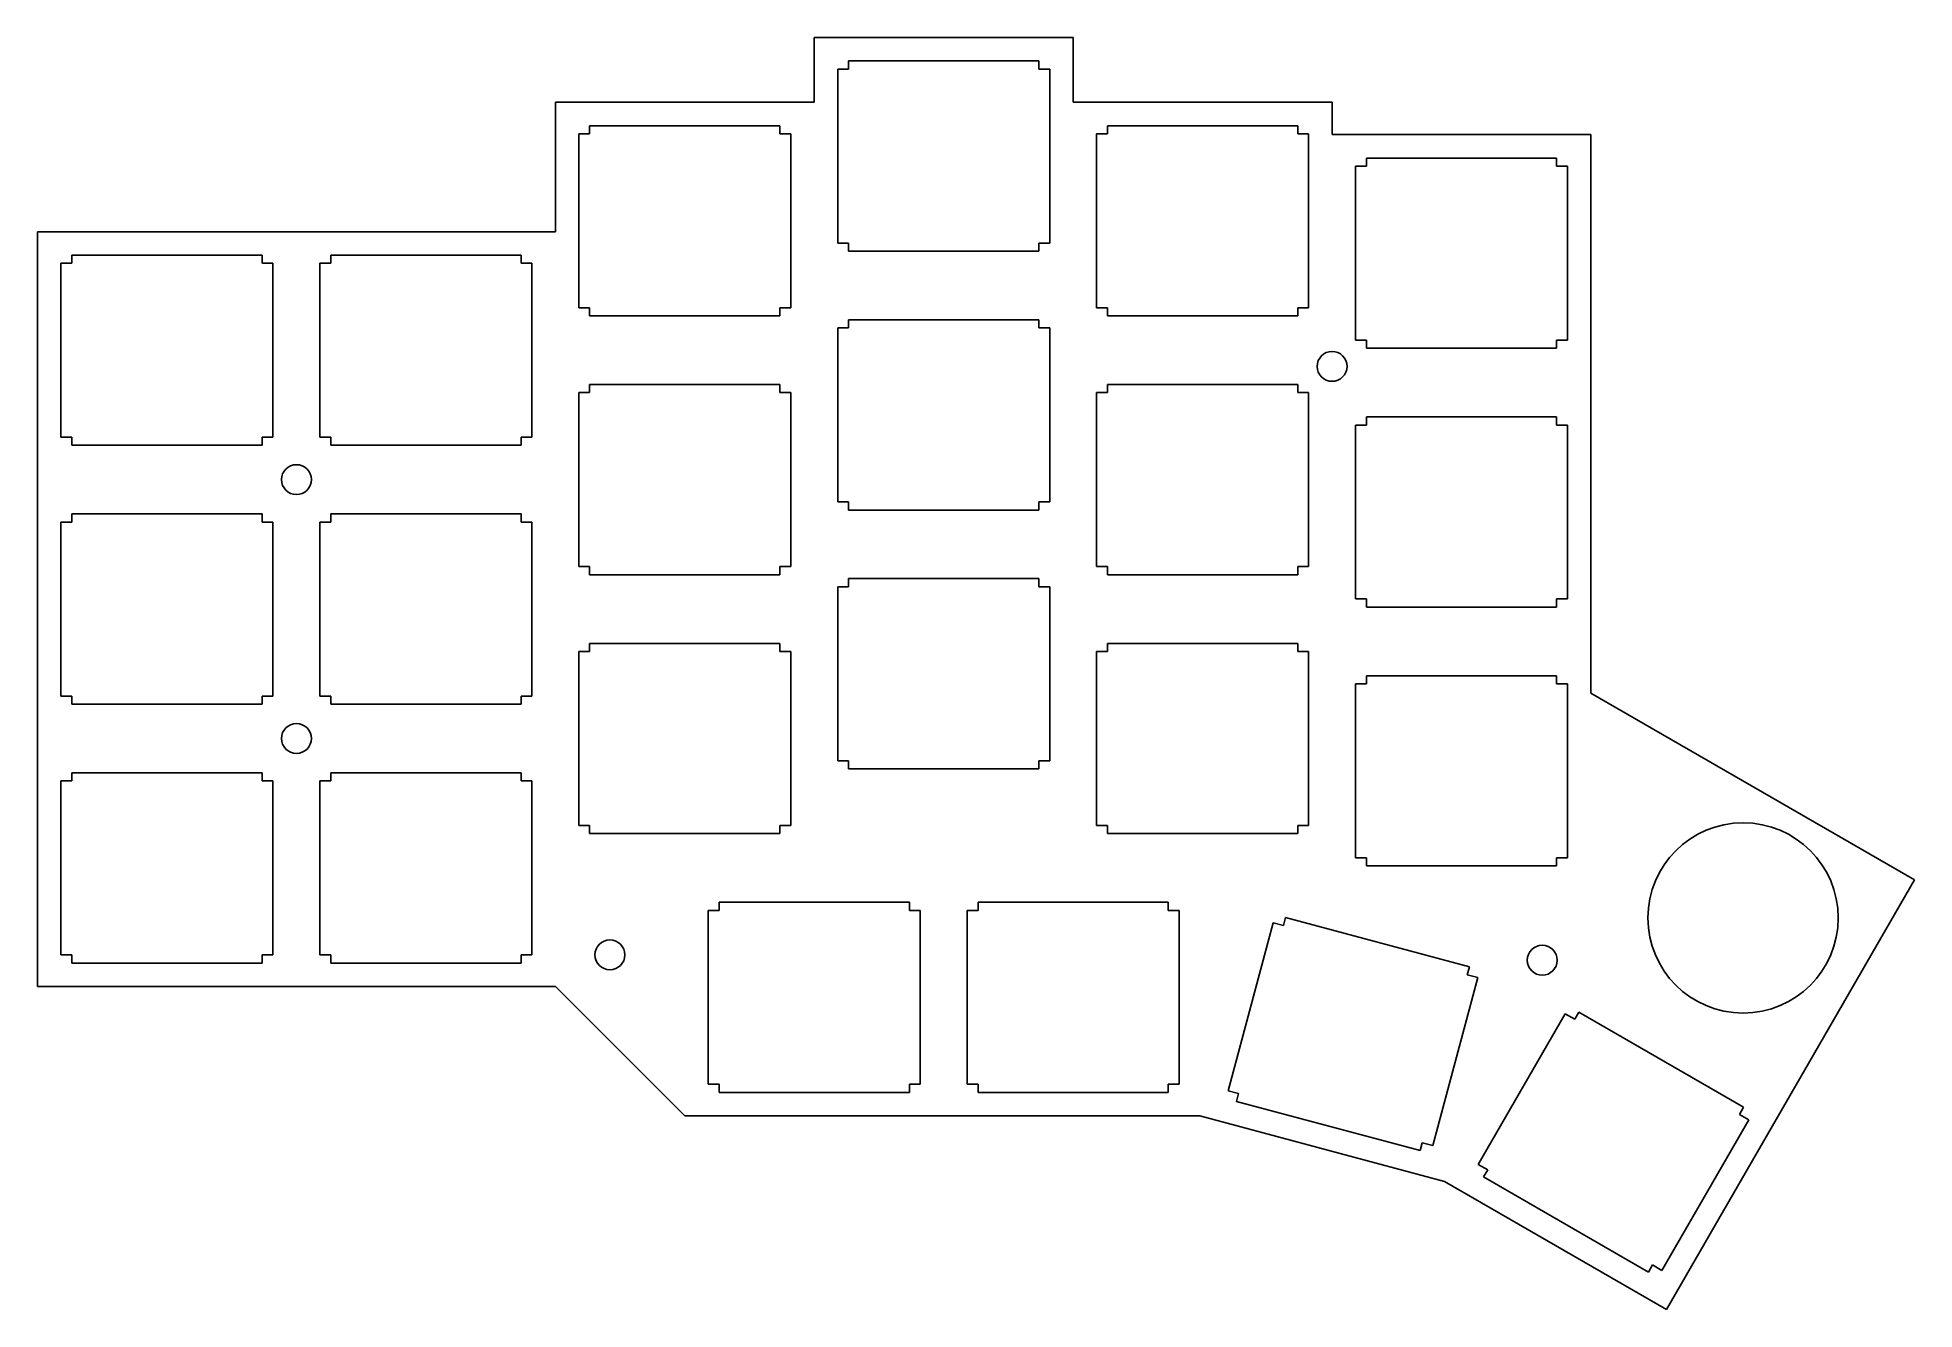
# Model space of a CAD drawing. Header units: millimetres. Extents: x 0 to 138, y 1 to 95.
import ezdxf

# ---------------------------------------------------------------- set-up
doc = ezdxf.new("R2010")
doc.units = ezdxf.units.MM
doc.layers.get('0').update_dxf_attribs({"linetype": 'CONTINUOUS'})

msp = doc.modelspace()

# ---------------------------------------------------------------- linework, layer by layer
for p, q in [((57.24435, 94.5306), (76.29435, 94.5306)), ((57.24435, 89.7681), (57.24435, 94.5306)), ((76.29435, 89.7681), (76.29435, 94.5306)), ((38.19435, 89.7681), (57.24435, 89.7681)), ((38.19435, 89.7681), (38.19435, 80.2431)), ((76.29435, 89.7681), (95.34295, 89.7681)), ((95.34435, 87.3868), (95.34295, 89.7681)), ((95.34435, 87.3868), (114.3939, 87.3868)), ((114.3939, 46.27229), (114.3939, 87.3868)), ((0.09508, 80.2431), (0.09508, 24.6958)), ((38.19435, 80.2431), (0.09508, 80.2431)), ((114.3939, 46.27229), (138.19616, 32.53005)), ((138.19628, 32.53045), (119.94666, 0.92319)), ((0.09508, 24.6958), (38.19435, 24.6958)), ((38.19435, 24.6958), (47.71935, 15.1708)), ((85.61604, 15.1708), (47.71935, 15.1708)), ((85.616, 15.1708), (103.62505, 10.34529)), ((119.94666, 0.92319), (103.62556, 10.34618))]:
    msp.add_line(p, q)
at = {"color": 0}
for p, q in [((59.7697, 92.8067), (59.7697, 92.2073)), ((73.769, 92.8067), (59.7697, 92.8067)), ((73.769, 92.2073), (73.769, 92.8067)), ((59.7697, 92.2073), (58.9689, 92.2073)), ((58.9689, 92.2073), (58.9689, 79.4082)), ((74.5698, 92.2073), (73.769, 92.2073)), ((74.5698, 79.4082), (74.5698, 92.2073)), ((40.7197, 87.4448), (39.9189, 87.4448)), ((39.9189, 87.4448), (39.9189, 74.6442)), ((40.7197, 88.0442), (40.7197, 87.4448)), ((54.719, 88.0442), (40.7197, 88.0442)), ((54.719, 87.4448), (54.719, 88.0442)), ((55.5198, 87.4448), (54.719, 87.4448)), ((55.5198, 74.6442), (55.5198, 87.4448)), ((78.8197, 87.4448), (78.0189, 87.4448)), ((78.0189, 87.4448), (78.0189, 74.6442)), ((78.8197, 88.0442), (78.8197, 87.4448)), ((92.819, 88.0442), (78.8197, 88.0442)), ((92.819, 87.4448), (92.819, 88.0442)), ((93.6184, 87.4448), (92.819, 87.4448)), ((93.6184, 74.6442), (93.6184, 87.4448)), ((97.8697, 85.6629), (97.8697, 85.0635)), ((111.869, 85.6629), (97.8697, 85.6629)), ((111.869, 85.0635), (111.869, 85.6629)), ((97.8697, 85.0635), (97.0689, 85.0635)), ((97.0689, 85.0635), (97.0689, 72.263)), ((112.67, 85.0635), (111.869, 85.0635)), ((112.67, 72.263), (112.67, 85.0635)), ((58.9689, 79.4082), (59.7697, 79.4082)), ((59.7697, 79.4082), (59.7697, 78.8074)), ((59.7697, 78.8074), (73.769, 78.8074)), ((73.769, 78.8074), (73.769, 79.4082)), ((73.769, 79.4082), (74.5698, 79.4082)), ((2.61965, 77.9198), (1.81901, 77.9198)), ((1.81901, 77.9198), (1.81901, 65.1192)), ((2.61965, 78.5192), (2.61965, 77.9198)), ((16.6192, 78.5192), (2.61965, 78.5192)), ((16.6192, 77.9198), (16.6192, 78.5192)), ((17.4198, 77.9198), (16.6192, 77.9198)), ((17.4198, 65.1192), (17.4198, 77.9198)), ((21.6697, 77.9198), (20.869, 77.9198)), ((20.869, 77.9198), (20.869, 65.1192)), ((21.6697, 78.5192), (21.6697, 77.9198)), ((35.669, 78.5192), (21.6697, 78.5192)), ((35.669, 77.9198), (35.669, 78.5192)), ((36.4698, 77.9198), (35.669, 77.9198)), ((36.4698, 65.1192), (36.4698, 77.9198)), ((39.9189, 74.6442), (40.7197, 74.6442)), ((40.7197, 74.6442), (40.7197, 74.0449)), ((54.719, 74.0449), (54.719, 74.6442)), ((54.719, 74.6442), (55.5198, 74.6442)), ((78.0189, 74.6442), (78.8197, 74.6442)), ((78.8197, 74.6442), (78.8197, 74.0449)), ((92.819, 74.0449), (92.819, 74.6442)), ((92.819, 74.6442), (93.6184, 74.6442)), ((40.7197, 74.0449), (54.719, 74.0449)), ((59.7697, 73.7567), (59.7697, 73.1573)), ((73.769, 73.7567), (59.7697, 73.7567)), ((73.769, 73.1573), (73.769, 73.7567)), ((78.8197, 74.0449), (92.819, 74.0449)), ((59.7697, 73.1573), (58.9689, 73.1573)), ((58.9689, 73.1573), (58.9689, 60.3582)), ((74.5698, 73.1573), (73.769, 73.1573)), ((74.5698, 60.3582), (74.5698, 73.1573)), ((97.0689, 72.263), (97.8697, 72.263)), ((97.8697, 72.263), (97.8697, 71.6636)), ((111.869, 71.6636), (111.869, 72.263)), ((111.869, 72.263), (112.67, 72.263)), ((97.8697, 71.6636), (111.869, 71.6636)), ((40.7197, 68.3948), (39.9189, 68.3948)), ((39.9189, 68.3948), (39.9189, 55.5942)), ((40.7197, 68.9942), (40.7197, 68.3948)), ((54.719, 68.9942), (40.7197, 68.9942)), ((54.719, 68.3948), (54.719, 68.9942)), ((55.5198, 68.3948), (54.719, 68.3948)), ((55.5198, 55.5942), (55.5198, 68.3948)), ((78.8197, 68.3948), (78.0189, 68.3948)), ((78.0189, 68.3948), (78.0189, 55.5942)), ((78.8197, 68.9942), (78.8197, 68.3948)), ((92.819, 68.9942), (78.8197, 68.9942)), ((92.819, 68.3948), (92.819, 68.9942)), ((93.6184, 68.3948), (92.819, 68.3948)), ((93.6184, 55.5942), (93.6184, 68.3948)), ((97.8697, 66.6129), (97.8697, 66.0135)), ((111.869, 66.6129), (97.8697, 66.6129)), ((111.869, 66.0135), (111.869, 66.6129)), ((1.81901, 65.1192), (2.61965, 65.1192)), ((2.61965, 65.1192), (2.61965, 64.5199)), ((16.6192, 64.5199), (16.6192, 65.1192)), ((16.6192, 65.1192), (17.4198, 65.1192)), ((20.869, 65.1192), (21.6697, 65.1192)), ((21.6697, 65.1192), (21.6697, 64.5199)), ((35.669, 64.5199), (35.669, 65.1192)), ((35.669, 65.1192), (36.4698, 65.1192)), ((97.8697, 66.0135), (97.0689, 66.0135)), ((97.0689, 66.0135), (97.0689, 53.213)), ((112.67, 66.0135), (111.869, 66.0135)), ((112.67, 53.213), (112.67, 66.0135)), ((2.61965, 64.5199), (16.6192, 64.5199)), ((21.6697, 64.5199), (35.669, 64.5199)), ((2.61965, 59.4692), (2.61965, 58.8698)), ((16.6192, 59.4692), (2.61965, 59.4692)), ((16.6192, 58.8698), (16.6192, 59.4692)), ((21.6697, 59.4692), (21.6697, 58.8698)), ((35.669, 59.4692), (21.6697, 59.4692)), ((35.669, 58.8698), (35.669, 59.4692)), ((58.9689, 60.3582), (59.7697, 60.3582)), ((59.7697, 60.3582), (59.7697, 59.7574)), ((59.7697, 59.7574), (73.769, 59.7574)), ((73.769, 59.7574), (73.769, 60.3582)), ((73.769, 60.3582), (74.5698, 60.3582)), ((2.61965, 58.8698), (1.81901, 58.8698)), ((1.81901, 58.8698), (1.81901, 46.0692)), ((17.4198, 58.8698), (16.6192, 58.8698)), ((17.4198, 46.0692), (17.4198, 58.8698)), ((21.6697, 58.8698), (20.869, 58.8698)), ((20.869, 58.8698), (20.869, 46.0692)), ((36.4698, 58.8698), (35.669, 58.8698)), ((36.4698, 46.0692), (36.4698, 58.8698)), ((39.9189, 55.5942), (40.7197, 55.5942)), ((40.7197, 55.5942), (40.7197, 54.9949)), ((54.719, 54.9949), (54.719, 55.5942)), ((54.719, 55.5942), (55.5198, 55.5942)), ((78.0189, 55.5942), (78.8197, 55.5942)), ((78.8197, 55.5942), (78.8197, 54.9949)), ((92.819, 54.9949), (92.819, 55.5942)), ((92.819, 55.5942), (93.6184, 55.5942)), ((40.7197, 54.9949), (54.719, 54.9949)), ((59.7697, 54.1073), (58.9689, 54.1073)), ((58.9689, 54.1073), (58.9689, 41.3082)), ((59.7697, 54.7067), (59.7697, 54.1073)), ((73.769, 54.7067), (59.7697, 54.7067)), ((73.769, 54.1073), (73.769, 54.7067)), ((74.5698, 54.1073), (73.769, 54.1073)), ((74.5698, 41.3082), (74.5698, 54.1073)), ((78.8197, 54.9949), (92.819, 54.9949)), ((97.0689, 53.213), (97.8697, 53.213)), ((97.8697, 53.213), (97.8697, 52.6136)), ((97.8697, 52.6136), (111.869, 52.6136)), ((111.869, 52.6136), (111.869, 53.213)), ((111.869, 53.213), (112.67, 53.213)), ((40.7197, 49.9442), (40.7197, 49.3448)), ((54.719, 49.9442), (40.7197, 49.9442)), ((54.719, 49.3448), (54.719, 49.9442)), ((78.8197, 49.9442), (78.8197, 49.3448)), ((92.819, 49.9442), (78.8197, 49.9442)), ((92.819, 49.3448), (92.819, 49.9442)), ((40.7197, 49.3448), (39.9189, 49.3448)), ((39.9189, 49.3448), (39.9189, 36.5442)), ((55.5198, 49.3448), (54.719, 49.3448)), ((55.5198, 36.5442), (55.5198, 49.3448)), ((78.8197, 49.3448), (78.0189, 49.3448)), ((78.0189, 49.3448), (78.0189, 36.5442)), ((93.6184, 49.3448), (92.819, 49.3448)), ((93.6184, 36.5442), (93.6184, 49.3448)), ((97.8697, 46.9635), (97.0689, 46.9635)), ((97.0689, 46.9635), (97.0689, 34.1629)), ((97.8697, 47.5629), (97.8697, 46.9635)), ((111.869, 47.5629), (97.8697, 47.5629)), ((111.869, 46.9635), (111.869, 47.5629)), ((112.67, 46.9635), (111.869, 46.9635)), ((112.67, 34.1629), (112.67, 46.9635)), ((1.81901, 46.0692), (2.61965, 46.0692)), ((2.61965, 46.0692), (2.61965, 45.4699)), ((16.6192, 45.4699), (16.6192, 46.0692)), ((16.6192, 46.0692), (17.4198, 46.0692)), ((20.869, 46.0692), (21.6697, 46.0692)), ((21.6697, 46.0692), (21.6697, 45.4699)), ((35.669, 45.4699), (35.669, 46.0692)), ((35.669, 46.0692), (36.4698, 46.0692)), ((2.61965, 45.4699), (16.6192, 45.4699)), ((21.6697, 45.4699), (35.669, 45.4699)), ((2.61965, 40.4192), (2.61965, 39.8198)), ((16.6192, 40.4192), (2.61965, 40.4192)), ((16.6192, 39.8198), (16.6192, 40.4192)), ((21.6697, 40.4192), (21.6697, 39.8198)), ((35.669, 40.4192), (21.6697, 40.4192)), ((35.669, 39.8198), (35.669, 40.4192)), ((58.9689, 41.3082), (59.7697, 41.3082)), ((59.7697, 41.3082), (59.7697, 40.7074)), ((59.7697, 40.7074), (73.769, 40.7074)), ((73.769, 40.7074), (73.769, 41.3082)), ((73.769, 41.3082), (74.5698, 41.3082)), ((2.61965, 39.8198), (1.81901, 39.8198)), ((1.81901, 39.8198), (1.81901, 27.0192)), ((17.4198, 39.8198), (16.6192, 39.8198)), ((17.4198, 27.0192), (17.4198, 39.8198)), ((21.6697, 39.8198), (20.869, 39.8198)), ((20.869, 39.8198), (20.869, 27.0192)), ((36.4698, 39.8198), (35.669, 39.8198)), ((36.4698, 27.0192), (36.4698, 39.8198)), ((39.9189, 36.5442), (40.7197, 36.5442)), ((40.7197, 36.5442), (40.7197, 35.9449)), ((40.7197, 35.9449), (54.719, 35.9449)), ((54.719, 35.9449), (54.719, 36.5442)), ((54.719, 36.5442), (55.5198, 36.5442)), ((78.0189, 36.5442), (78.8197, 36.5442)), ((78.8197, 36.5442), (78.8197, 35.9449)), ((78.8197, 35.9449), (92.819, 35.9449)), ((92.819, 35.9449), (92.819, 36.5442)), ((92.819, 36.5442), (93.6184, 36.5442)), ((97.0689, 34.1629), (97.8697, 34.1629)), ((97.8697, 34.1629), (97.8697, 33.5635)), ((97.8697, 33.5635), (111.869, 33.5635)), ((111.869, 33.5635), (111.869, 34.1629)), ((111.869, 34.1629), (112.67, 34.1629)), ((50.2447, 30.8942), (50.2447, 30.2948)), ((64.244, 30.8942), (50.2447, 30.8942)), ((64.244, 30.2948), (64.244, 30.8942)), ((69.2947, 30.8942), (69.2947, 30.2948)), ((83.294, 30.8942), (69.2947, 30.8942)), ((83.294, 30.2948), (83.294, 30.8942)), ((50.2447, 30.2948), (49.4439, 30.2948)), ((49.4439, 30.2948), (49.4439, 17.4942)), ((65.0448, 30.2948), (64.244, 30.2948)), ((65.0448, 17.4942), (65.0448, 30.2948)), ((69.2947, 30.2948), (68.4939, 30.2948)), ((68.4939, 30.2948), (68.4939, 17.4942)), ((84.0948, 30.2948), (83.294, 30.2948)), ((84.0948, 17.4942), (84.0948, 30.2948)), ((91.0015, 29.3853), (87.6886, 17.0215)), ((91.7734, 29.1786), (91.0015, 29.3853)), ((91.9289, 29.7587), (91.7734, 29.1786)), ((105.453, 26.1345), (91.9289, 29.7587)), ((1.81901, 27.0192), (2.61965, 27.0192)), ((2.61965, 27.0192), (2.61965, 26.4197)), ((2.61965, 26.4197), (16.6192, 26.4197)), ((16.6192, 26.4197), (16.6192, 27.0192)), ((16.6192, 27.0192), (17.4198, 27.0192)), ((20.869, 27.0192), (21.6697, 27.0192)), ((21.6697, 27.0192), (21.6697, 26.4197)), ((21.6697, 26.4197), (35.669, 26.4197)), ((35.669, 26.4197), (35.669, 27.0192)), ((35.669, 27.0192), (36.4698, 27.0192)), ((102.756, 12.9839), (106.069, 25.349)), ((105.296, 25.5557), (105.453, 26.1345)), ((106.069, 25.349), (105.296, 25.5557)), ((112.506, 22.6825), (106.105, 11.5962)), ((113.199, 22.2829), (112.506, 22.6825)), ((113.498, 22.801), (113.199, 22.2829)), ((125.623, 15.802), (113.498, 22.801)), ((49.4439, 17.4942), (50.2447, 17.4942)), ((50.2447, 17.4942), (50.2447, 16.8947)), ((50.2447, 16.8947), (64.244, 16.8947)), ((64.244, 16.8947), (64.244, 17.4942)), ((64.244, 17.4942), (65.0448, 17.4942)), ((68.4939, 17.4942), (69.2947, 17.4942)), ((69.2947, 17.4942), (69.2947, 16.8947)), ((69.2947, 16.8947), (83.294, 16.8947)), ((83.294, 16.8947), (83.294, 17.4942)), ((83.294, 17.4942), (84.0948, 17.4942)), ((87.6886, 17.0215), (88.4604, 16.8148)), ((88.4604, 16.8148), (88.3059, 16.236)), ((88.3059, 16.236), (101.829, 12.6118)), ((125.323, 15.2824), (125.623, 15.802)), ((126.015, 14.8828), (125.323, 15.2824)), ((119.615, 3.79649), (126.015, 14.8828)), ((101.829, 12.6118), (101.983, 13.1919)), ((101.983, 13.1919), (102.756, 12.9839)), ((106.105, 11.5962), (106.798, 11.1966)), ((106.798, 11.1966), (106.499, 10.677)), ((106.499, 10.677), (118.623, 3.67799)), ((118.623, 3.67799), (118.923, 4.19612)), ((118.923, 4.19612), (119.615, 3.79649))]:
    msp.add_line(p, q, dxfattribs=at)
for centre, radius in [((95.3443, 70.3289), 1.1), ((19.1444, 61.9945), 1.1), ((19.1444, 42.9445), 1.1), ((125.585, 29.7367), 7), ((42.2111, 27.0192), 1.1), ((110.809, 26.6251), 1.1)]:
    msp.add_circle(centre, radius)

doc.saveas('drawing.dxf')
